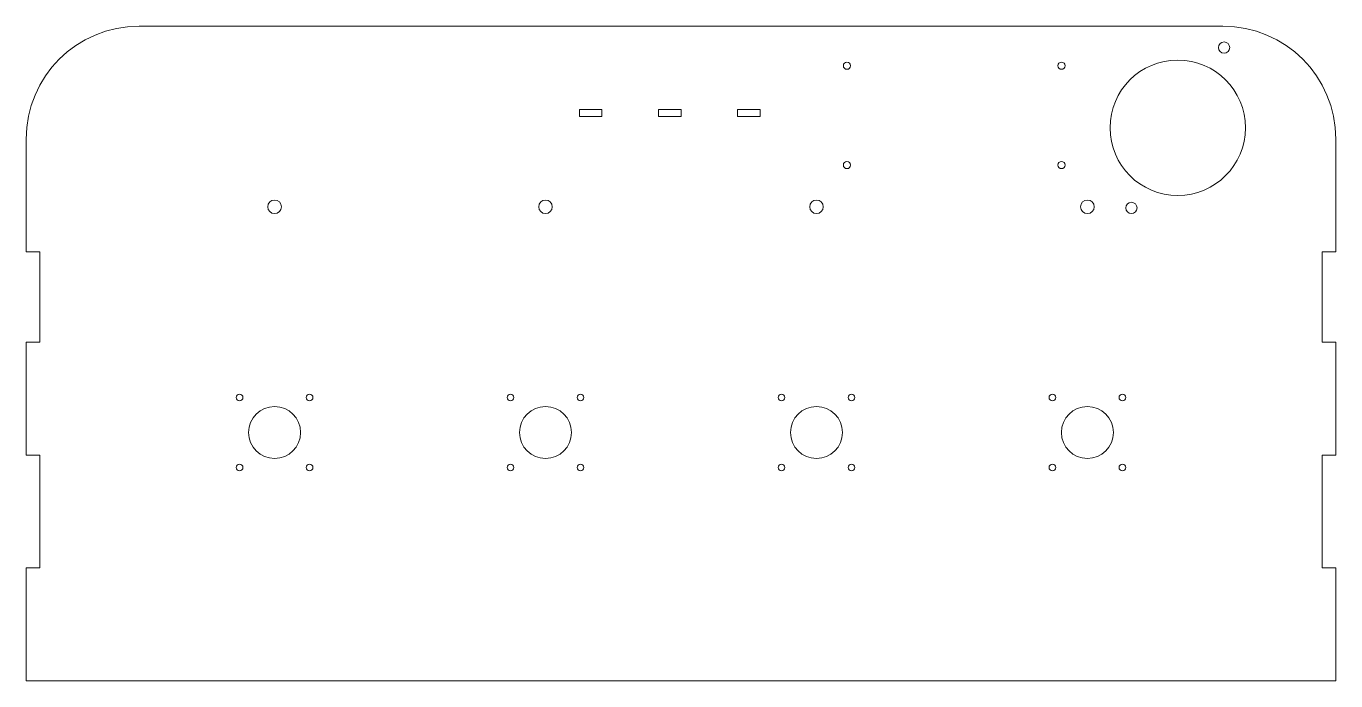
# Model space of a CAD drawing. Header units: millimetres. Extents: x 0 to 580, y 0 to 290.
import ezdxf

# ---------------------------------------------------------------- set-up
doc = ezdxf.new("R2010")
doc.units = ezdxf.units.MM
doc.layers.get('0').update_dxf_attribs({"linetype": 'CONTINUOUS', "lineweight": 0})
for name, color, linetype, lineweight in [('Engraving', 7, 'CONTINUOUS', 0), ('FineLineGuide_Mount', 1, 'CONTINUOUS', 0), ('LineGuide_Mount', 1, 'CONTINUOUS', 0), ('NEMA17_Inner', 1, 'CONTINUOUS', 0), ('NEMA17_MountingHoles', 1, 'CONTINUOUS', 0), ('Panel', 1, 'CONTINUOUS', 0), ('Sanguinololu_MountingHoles', 1, 'CONTINUOUS', 0)]:
    doc.layers.add(name, color=color, linetype=linetype, lineweight=lineweight)

# ---------------------------------------------------------------- blocks, each defined once
blk = doc.blocks.new('NEMA17-3')
at = {"layer": 'NEMA17_Inner'}
blk.add_circle((0, 0), 11.5, dxfattribs=at)
at = {"layer": 'NEMA17_MountingHoles'}
for centre in [(-15.5, 15.5), (15.5, 15.5), (-15.5, -15.5), (15.5, -15.5)]:
    blk.add_circle(centre, 1.5, dxfattribs=at)
blk = doc.blocks.new('NEMA17-0')
at = {"layer": 'NEMA17_Inner'}
blk.add_circle((0, 0), 11.5, dxfattribs=at)
at = {"layer": 'NEMA17_MountingHoles'}
for centre in [(-15.5, 15.5), (15.5, 15.5), (-15.5, -15.5), (15.5, -15.5)]:
    blk.add_circle(centre, 1.5, dxfattribs=at)
blk = doc.blocks.new('NEMA17-1')
at = {"layer": 'NEMA17_Inner'}
blk.add_circle((0, 0), 11.5, dxfattribs=at)
at = {"layer": 'NEMA17_MountingHoles'}
for centre in [(-15.5, 15.5), (15.5, 15.5), (-15.5, -15.5), (15.5, -15.5)]:
    blk.add_circle(centre, 1.5, dxfattribs=at)
blk = doc.blocks.new('NEMA17-2')
at = {"layer": 'NEMA17_Inner'}
blk.add_circle((0, 0), 11.5, dxfattribs=at)
at = {"layer": 'NEMA17_MountingHoles'}
for centre in [(-15.5, 15.5), (15.5, 15.5), (-15.5, -15.5), (15.5, -15.5)]:
    blk.add_circle(centre, 1.5, dxfattribs=at)
blk = doc.blocks.new('Fan')
at = {"layer": 'Panel'}
for centre, radius in [((20.5, 35.51), 2.5), ((0, 0), 30), ((-20.5, -35.51), 2.5)]:
    blk.add_circle(centre, radius, dxfattribs=at)
blk = doc.blocks.new('Sanguinololu-0')
at = {"layer": 'Sanguinololu_MountingHoles'}
for centre in [(3.5, 47.5), (98.5, 47.5), (3.5, 3.5), (98.5, 3.5)]:
    blk.add_circle(centre, 1.6, dxfattribs=at)

msp = doc.modelspace()

# ---------------------------------------------------------------- linework, layer by layer
at = {"layer": 'FineLineGuide_Mount'}
for centre in [(110, 210), (230, 210), (350, 210), (470, 210)]:
    msp.add_circle(centre, 3, dxfattribs=at)
at = {"layer": 'LineGuide_Mount'}
for p, q in [((245, 250), (245, 253.1)), ((245, 253.1), (255, 253.1)), ((245, 250), (255, 250)), ((255, 250), (255, 253.1)), ((280, 250), (280, 253.1)), ((280, 253.1), (290, 253.1)), ((280, 250), (290, 250)), ((290, 250), (290, 253.1)), ((315, 250), (315, 253.1)), ((315, 253.1), (325, 253.1)), ((315, 250), (325, 250)), ((325, 250), (325, 253.1))]:
    msp.add_line(p, q, dxfattribs=at)
at = {"layer": 'Panel'}
for p, q in [((100, 290), (50, 290)), ((100, 290), (480, 290)), ((480, 290), (530, 290)), ((0, 240), (0, 190)), ((580, 240), (580, 190)), ((0, 190), (6, 190)), ((6, 190), (6, 150)), ((580, 190), (574, 190)), ((574, 190), (574, 150)), ((0, 150), (0, 150)), ((0, 150), (0, 100)), ((0, 150), (6, 150)), ((580, 150), (574, 150)), ((580, 150), (580, 100)), ((0, 100), (6, 100)), ((6, 100), (6, 50)), ((580, 100), (574, 100)), ((574, 100), (574, 50)), ((0, 50), (0, 0)), ((0, 50), (6, 50)), ((580, 50), (574, 50)), ((580, 50), (580, 0)), ((0, 0), (580, 0))]:
    msp.add_line(p, q, dxfattribs=at)
for centre, start, end in [((50, 240), 90, 180), ((530, 240), 0, 90)]:
    msp.add_arc(centre, 50, start, end, dxfattribs=at)

# ---------------------------------------------------------------- block references
for name, p in [('NEMA17-0', (110, 110)), ('NEMA17-1', (230, 110)), ('NEMA17-2', (350, 110))]:
    msp.add_blockref(name, p)
at = {"layer": 'Engraving'}
msp.add_blockref('NEMA17-3', (470, 110), dxfattribs=at)
at = {"layer": 'Panel'}
for name, p in [('Fan', (510, 245)), ('Sanguinololu-0', (360, 225))]:
    msp.add_blockref(name, p, dxfattribs=at)

doc.saveas('drawing.dxf')
